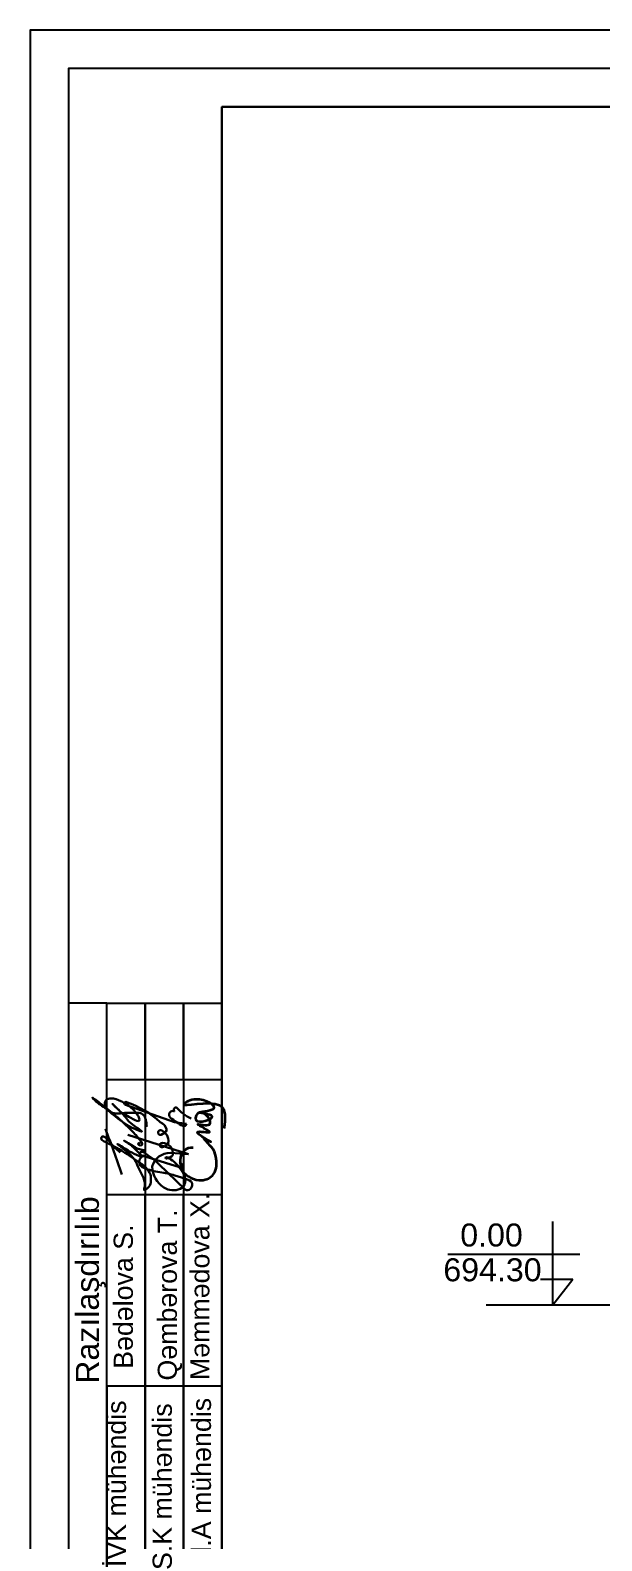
# Model space of a CAD drawing. Header units: metres. Extents: x -96840 to 456644, y -322681 to -32152.
# Drawn here: x 97547 to 105003, y -176949 to -157241 of the extents above; entities that cross this region are included whole.
import ezdxf

# ---------------------------------------------------------------- set-up
doc = ezdxf.new("R2010")
doc.units = ezdxf.units.M
doc.header["$LTSCALE"] = 0.5
doc.styles.get("Standard").update_dxf_attribs({"font": 'arial.ttf', "height": 1})

# ---------------------------------------------------------------- blocks, each defined once
blk = doc.blocks.new('tarana')
at = {"lineweight": 30, "ltscale": 0.3}
for points, knots in [([(-47621, -37498), (-47587, -37462), (-47535, -37404), (-47468, -37359), (-47444, -37307), (-47483, -37293), (-47516, -37355), (-47575, -37476), (-47674, -37628), (-47768, -37765), (-47845, -37826), (-47925, -37827), (-47979, -37821), (-48037, -37746), (-47976, -37764), (-47906, -37761), (-47774, -37683), (-47658, -37655), (-47500, -37418), (-47572, -37541), (-47617, -37606), (-47643, -37668), (-47678, -37747), (-47569, -37643), (-47543, -37617), (-47471, -37501), (-47556, -37640), (-47588, -37697), (-47595, -37743), (-47598, -37763)], [0, 0, 0, 0, 145.360193, 229.231488, 257.974899, 279.911729, 323.242951, 432.18111, 719.674042, 845.143992, 933.045924, 1001.919496, 1069.952176, 1128.733662, 1143.082862, 1229.058961, 1352.501096, 1563.807845, 1715.60583, 1780.419413, 1865.70666, 1979.306824, 1998.264103, 2080.824941, 2196.093147, 2246.799798, 2358.375496, 2434.005019, 2492.647432, 2492.647432, 2492.647432, 2492.647432]), ([(-47530, -37713), (-47525, -37710), (-47516, -37705), (-47530, -37682), (-47554, -37711), (-47534, -37743), (-47461, -37690), (-47373, -37607), (-47239, -37466), (-47121, -37317), (-47072, -37254), (-47034, -37199), (-47095, -37252), (-47127, -37316), (-47257, -37464), (-47349, -37599), (-47387, -37691), (-47407, -37753), (-47306, -37589), (-47229, -37551), (-47152, -37464), (-47090, -37403), (-47190, -37498), (-47220, -37551), (-47258, -37619), (-47304, -37707), (-47251, -37703), (-47211, -37678), (-47139, -37618), (-47081, -37520), (-47040, -37424), (-47054, -37353), (-47095, -37333), (-47155, -37346), (-47224, -37425), (-47196, -37537), (-47205, -37630), (-47195, -37697), (-47220, -37751), (-47279, -37776), (-47324, -37780), (-47350, -37782)], [0, 0, 0, 0, 13.696997, 26.697723, 55.381709, 77.447897, 116.847321, 264.749345, 495.890269, 684.841482, 798.30272, 809.399168, 826.55873, 945.081076, 1128.440309, 1359.788097, 1432.780839, 1445.225461, 1530.531126, 1708.00514, 1855.807987, 1864.762918, 1939.33843, 2043.015222, 2134.501699, 2201.46609, 2223.723828, 2265.331978, 2348.300502, 2497.247698, 2604.613648, 2657.098514, 2689.958322, 2731.985723, 2832.934852, 2962.987718, 3053.022385, 3116.739442, 3162.30232, 3218.25598, 3298.067555, 3298.067555, 3298.067555, 3298.067555]), ([(-47853, -37516), (-47771, -37489), (-47610, -37436), (-47451, -37374), (-47372, -37343)], [0, 0, 0, 0, 257.629672, 511.031995, 511.031995, 511.031995, 511.031995])]:
    blk.add_open_spline(points, degree=3, knots=knots, dxfattribs=at)
blk = doc.blocks.new('podpis')
at = {"color": 5, "lineweight": 30}
for points in [[(37931671284.989288, -17208793451.190781), (37931671010.629128, -17208794070.28624), (37931671045.954651, -17208793881.96814, 0.3422143046), (37931670921.13829, -17208793672.464512, 0.2406783555), (37931670686.813316, -17208793772.508339, 0.2423284283), (37931670652.665398, -17208793945.525551, 0.4142215487), (37931670802.209587, -17208793999.666988, 0.1144839559), (37931670964.706299, -17208793893.73798, 0.0812795827), (37931671007.070282, -17208793833.43087, 0.9914454489), (37931670989.664131, -17208793833.43087, 0.163987907), (37931671019.618729, -17208793903.428059, 0.4722746564), (37931671159.983719, -17208793807.04327, 1.2554904351), (37931671114.764107, -17208793804.19099, 0.2542342789), (37931671158.967743, -17208793872.557289, 0.3485545819), (37931671298.065048, -17208793805.011799, 1.2674173993), (37931671249.145462, -17208793803.836399, 0.1913722117), (37931671292.628952, -17208793868.921532, 0.254028859), (37931671384.316704, -17208793807.899841, 0.1039844409), (37931671632.166496, -17208793474.52224, 1.2274287658), (37931671606.667839, -17208793459.229778), (37931671365.449722, -17208793958.406921), (37931671334.230476, -17208794084.028519, -0.4778653837), (37931671318.220291, -17208794044.021519, -0.0561199609), (37931671419.082764, -17208793921.600391, -0.8882605275), (37931671481.52124, -17208793972.809319, -0.8583758763), (37931671517.54377, -17208794000.814281, 0.1101693713), (37931671386.591881, -17208794138.76622)], [(37931671046.889053, -17208793600.76923, 0.7839183992), (37931670916.428253, -17208793584.19025, 0.0572951334), (37931670852.842461, -17208793747.791489, -0.0684293691), (37931670801.031982, -17208793903.15395), (37931670759.819191, -17208794004.374969, -0.0686073857), (37931670718.6064, -17208794069.109051, -0.3933933747), (37931670640.085472, -17208794050.27737, -0.3810781701), (37931670640.308678, -17208793996.351742), (37931670941.156082, -17208793747.791489, 0.0556672641), (37931671074.214912, -17208793606.553242, 0.3130976681), (37931671086.806892, -17208793562.889488, 0.5077531803), (37931671051.841911, -17208793575.951469), (37931670885.812767, -17208793962.003368, 0.4143036568), (37931670902.220032, -17208794001.890049), (37931670936.44603, -17208793966.711349)]]:
    blk.add_lwpolyline(points, format="xyb", dxfattribs=at)

msp = doc.modelspace()

# ---------------------------------------------------------------- linework, layer by layer
at = {"color": 2, "lineweight": 15}
msp.add_line((98546.526, -170933.087), (100046.526, -170933.087), dxfattribs=at)
at = {"color": 7}
for p, q in [((99046.526, -170933.087), (99046.526, -172433.087)), ((99546.526, -170933.087), (99546.526, -172433.087)), ((103494.74, -173871.454), (105606.288, -173871.454)), ((104365.273, -173871.454), (106345.803, -173871.454))]:
    msp.add_line(p, q, dxfattribs=at)
at = {"color": 0}
for p, q in [((104365.273, -173871.454), (104365.273, -172782.117)), ((104715.452, -173214.287), (102995.008, -173214.287)), ((104203.871, -173533.427), (104624.532, -173533.427)), ((104365.273, -173871.454), (104624.532, -173533.427))]:
    msp.add_line(p, q, dxfattribs=at)
at = {"color": 1}
msp.add_lwpolyline([(139546.526, -157240.844), (97546.526, -157240.844), (97546.526, -186940.844), (139546.526, -186940.844)], close=True, dxfattribs=at)
for points in [[(139046.526, -157740.844), (98046.526, -157740.844), (98046.526, -186440.844), (139046.526, -186440.844)], [(98546.526, -169933.087), (98046.526, -169933.087), (98046.526, -177433.087), (98546.526, -177433.087)], [(99046.526, -170933.087), (98546.526, -170933.087), (98546.526, -169933.087), (99046.526, -169933.087)], [(99546.526, -170933.087), (99046.526, -170933.087), (99046.526, -169933.087), (99546.526, -169933.087)], [(100046.526, -170933.087), (99546.526, -170933.087), (99546.526, -169933.087), (100046.526, -169933.087)], [(99046.526, -174933.087), (98546.526, -174933.087), (98546.526, -172433.087), (99046.526, -172433.087)], [(99546.526, -174933.087), (99046.526, -174933.087), (99046.526, -172433.087), (99546.526, -172433.087)], [(100046.526, -174933.087), (99546.526, -174933.087), (99546.526, -172433.087), (100046.526, -172433.087)], [(98546.526, -177433.087), (99046.526, -177433.087), (99046.526, -174933.087), (98546.526, -174933.087)], [(99046.526, -177433.087), (99546.526, -177433.087), (99546.526, -174933.087), (99046.526, -174933.087)], [(99546.526, -177433.087), (100046.526, -177433.087), (100046.526, -174933.087), (99546.526, -174933.087)]]:
    msp.add_lwpolyline(points, close=True)
at = {"lineweight": 30}
msp.add_lwpolyline([(138546.526, -158240.844), (100046.526, -158240.844), (100046.526, -185940.844), (120046.526, -185940.844), (138546.526, -185940.844), (138546.526, -180440.844)], close=True, dxfattribs=at)
at = {"color": 7, "lineweight": 35}
msp.add_open_spline([(99673.657, -171821.528), (99627.273, -171817.618), (99499.328, -171856.292), (99471.55, -172149.124), (99760.782, -172282.126), (99983.722, -172174.359), (99982.212, -171957.31), (99931.669, -171813.825), (99747.542, -171656.4), (100030.034, -171815.743), (99552.001, -171555.229), (100035.676, -171665.304), (99595.861, -171466.243), (100010.391, -171589.279), (99766.673, -171261.68), (99638.452, -171545.439), (100089.693, -171399.849), (99610.247, -171354.814), (100105.537, -171334.932), (99731.573, -171132.066), (99393.566, -171336.444), (100129.99, -171123.865), (100089.947, -171441.982), (100073.882, -171569.601)], degree=3, knots=[973.696750816, 973.696750816, 973.696750816, 973.696750816, 1107.4353642, 1374.338916019, 1618.232684288, 1789.36819579, 2014.534887526, 2143.618904325, 2283.484486377, 2384.370140155, 2610.370294203, 2772.756819415, 2960.483803826, 3117.45737544, 3329.529198814, 3441.733453443, 3667.022933459, 3843.812483171, 4035.384851519, 4303.061523312, 4470.770191999, 4946.8479768, 5265.785038258, 5265.785038258, 5265.785038258, 5265.785038258], dxfattribs=at)

# ---------------------------------------------------------------- block references
at = {"color": 7, "lineweight": 13, "xscale": 1.230281780719943, "yscale": 1.230281780719943, "zscale": 1.230281780719943, "rotation": 90.00000000017224}
msp.add_blockref('tarana', (52584.86, -113295.445), dxfattribs=at)
at = {"lineweight": 25, "xscale": 1.224531655131539, "yscale": 1.224533904242399, "zscale": 1.224533904240419, "rotation": 96.08047014654667}
msp.add_blockref('podpis', (-16034032139.72, -48419523423.097), dxfattribs=at)

# ---------------------------------------------------------------- texts
at = {"color": 7, "lineweight": 25, "char_height": 250, "attachment_point": 1, "rotation": 90}
for s, insert, width in [('{\\fArial|b0|i0|c238|p34;Məmmədova X.}', (99634.15, -174852.247), 3408.86036), ('{\\fArial|b0|i0|c238|p34;Qəmbərova T.}', (99210.202, -174858.075), 3408.86036), ('{\\fArial|b0|i0|c238|p34; Bədəlova S.}', (98635.786, -174802.344), 3408.86036), ('{\\fArial|b0|i0|c238|p34;İVK mühəndis}', (98546.526, -177292.145), 2407.34295), ('{\\fArial|b0|i0|c0|p34;S\\fArial|b0|i0|c238|p34;.\\fArial|b0|i0|c0|p34;K\\fArial|b0|i0|c238|p34; mühəndis}', (99144.026, -177330.174), 2407.34295), ('{\\fArial|b0|i0|c238|p34;E\\fArial|b0|i0|c0|p34;.\\fArial|b0|i0|c238|p34;l.\\fArial|b0|i0|c0|p34;A\\fArial|b0|i0|c238|p34; mühəndis}', (99654.601, -177433.087), 2407.34295)]:
    msp.add_mtext(s, dxfattribs=dict(at, insert=insert, width=width))
at = {"color": 0, "lineweight": 25, "insert": (98338.272, -173677.35), "char_height": 300, "width": 7500, "attachment_point": 5, "rotation": 90}
msp.add_mtext('{\\fArial|b0|i0|c238|p34;Razılaşdırılıb}', dxfattribs=at)
at = {"color": 1, "lineweight": 35, "insert": (103972.542, -172809.396), "char_height": 300, "width": 2873.73229, "attachment_point": 3}
msp.add_mtext('\\pxt7;{\\fArial|b0|i0|c238|p34;0.00}', dxfattribs=at)
at = {"color": 1, "lineweight": 50, "insert": (103577.33, -173415.378), "char_height": 300, "width": 3942.30364, "attachment_point": 5}
msp.add_mtext('694{\\fArial|b0|i0|c238|p34;.}30 ', dxfattribs=at)

doc.saveas('drawing.dxf')
